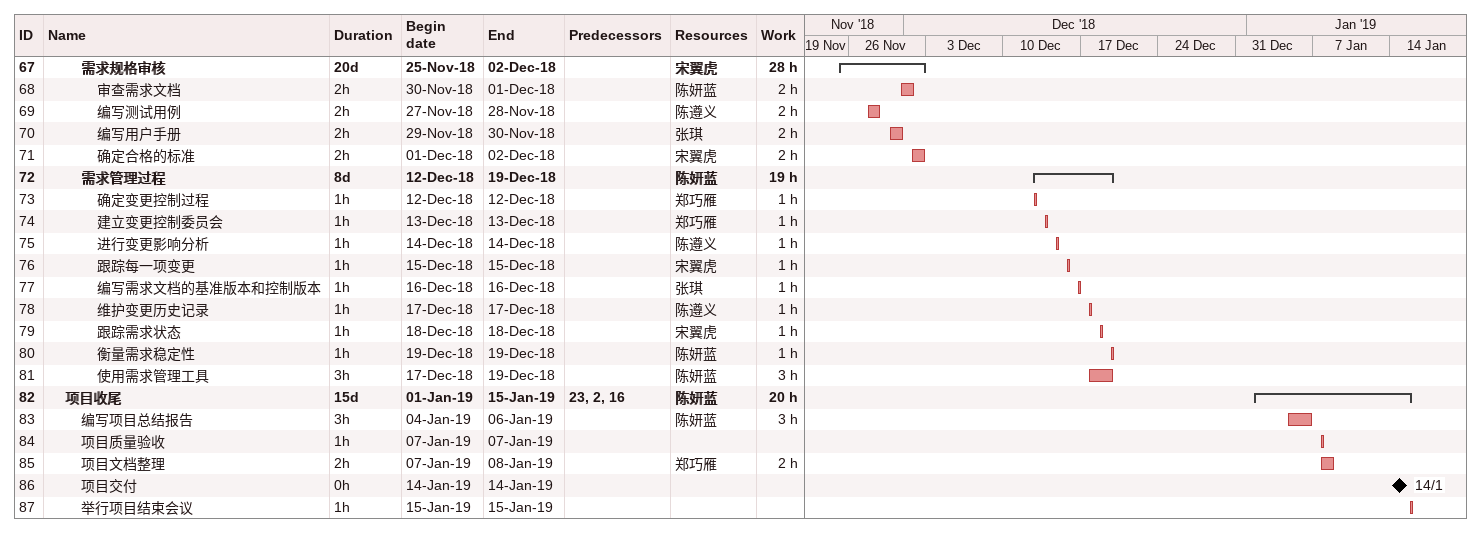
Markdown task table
| ID | Level | Task | Duration | Start | Finish | Predecessors | Resources | Work (h) |
|---|---|---|---|---|---|---|---|---|
| 67 | 3 | **需求规格审核** | 20d | 2018-11-25 | 2018-12-02 |  | 宋翼虎 | 28 |
| 68 | 4 | 审查需求文档 | 2h | 2018-11-30 | 2018-12-01 |  | 陈妍蓝 | 2 |
| 69 | 4 | 编写测试用例 | 2h | 2018-11-27 | 2018-11-28 |  | 陈遵义 | 2 |
| 70 | 4 | 编写用户手册 | 2h | 2018-11-29 | 2018-11-30 |  | 张琪 | 2 |
| 71 | 4 | 确定合格的标准 | 2h | 2018-12-01 | 2018-12-02 |  | 宋翼虎 | 2 |
| 72 | 3 | **需求管理过程** | 8d | 2018-12-12 | 2018-12-19 |  | 陈妍蓝 | 19 |
| 73 | 4 | 确定变更控制过程 | 1h | 2018-12-12 | 2018-12-12 |  | 郑巧雁 | 1 |
| 74 | 4 | 建立变更控制委员会 | 1h | 2018-12-13 | 2018-12-13 |  | 郑巧雁 | 1 |
| 75 | 4 | 进行变更影响分析 | 1h | 2018-12-14 | 2018-12-14 |  | 陈遵义 | 1 |
| 76 | 4 | 跟踪每一项变更 | 1h | 2018-12-15 | 2018-12-15 |  | 宋翼虎 | 1 |
| 77 | 4 | 编写需求文档的基准版本和控制版本 | 1h | 2018-12-16 | 2018-12-16 |  | 张琪 | 1 |
| 78 | 4 | 维护变更历史记录 | 1h | 2018-12-17 | 2018-12-17 |  | 陈遵义 | 1 |
| 79 | 4 | 跟踪需求状态 | 1h | 2018-12-18 | 2018-12-18 |  | 宋翼虎 | 1 |
| 80 | 4 | 衡量需求稳定性 | 1h | 2018-12-19 | 2018-12-19 |  | 陈妍蓝 | 1 |
| 81 | 4 | 使用需求管理工具 | 3h | 2018-12-17 | 2018-12-19 |  | 陈妍蓝 | 3 |
| 82 | 2 | **项目收尾** | 15d | 2019-01-01 | 2019-01-15 | 23, 2, 16 | 陈妍蓝 | 20 |
| 83 | 3 | 编写项目总结报告 | 3h | 2019-01-04 | 2019-01-06 |  | 陈妍蓝 | 3 |
| 84 | 3 | 项目质量验收 | 1h | 2019-01-07 | 2019-01-07 |  |  |  |
| 85 | 3 | 项目文档整理 | 2h | 2019-01-07 | 2019-01-08 |  | 郑巧雁 | 2 |
| 86 | 3 | 项目交付 | 0h | 2019-01-14 | 2019-01-14 |  |  |  |
| 87 | 3 | 举行项目结束会议 | 1h | 2019-01-15 | 2019-01-15 |  |  |  |
